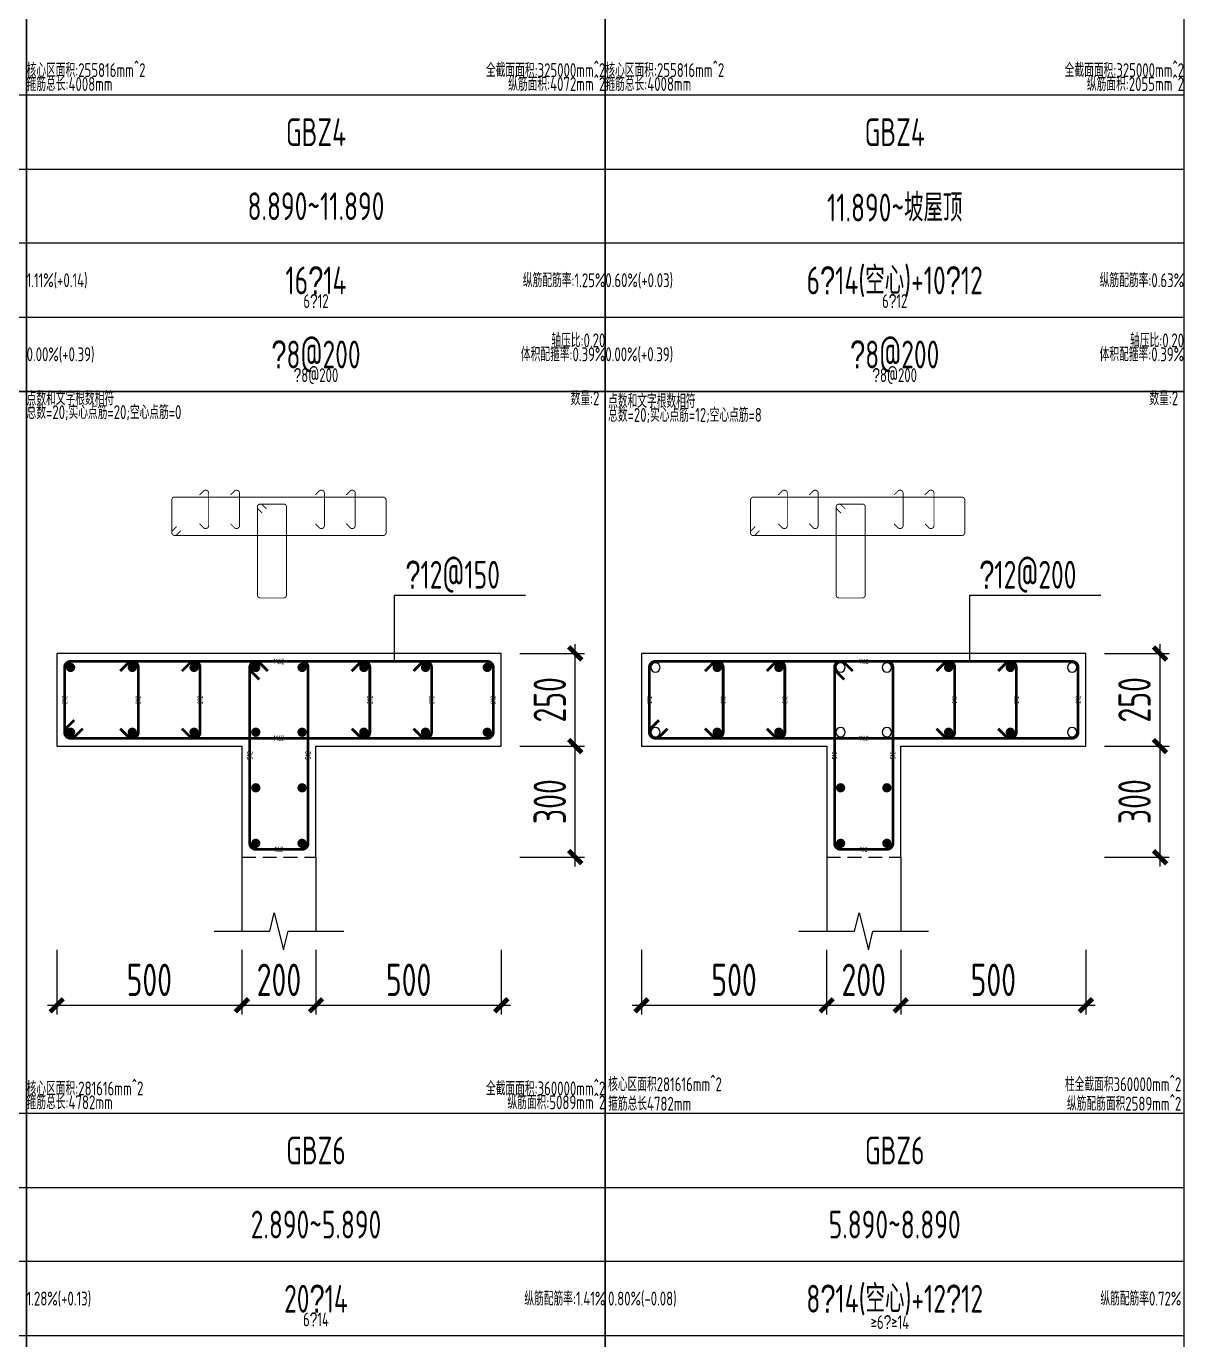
# Model space of a CAD drawing. Extents: x 154268 to 5133249, y -1832900 to 601179.
# Drawn here: x 578424 to 590924, y 555947 to 570135 of the extents above; entities that cross this region are included whole.
import ezdxf
from ezdxf.enums import TextEntityAlignment as Align

# ---------------------------------------------------------------- set-up
doc = ezdxf.new("R2010")
doc.units = 0
doc.header["$LTSCALE"] = 1000
doc.linetypes.add('DASHED', pattern=[0.75, 0.5, -0.25])
for name, color, linetype in [('TAB', 7, 'Continuous'), ('TAB_TEXT', 7, 'Continuous'), ('THIN', 7, 'Continuous'), ('WALL_DE', 7, 'Continuous'), ('WCOL_DE', 7, 'Continuous'), ('WCOL_DE_DIM', 3, 'Continuous'), ('WCOL_DE_REIND', 1, 'Continuous'), ('WCOL_DE_REINL', 1, 'Continuous'), ('墙单独标注', 1, 'Continuous')]:
    doc.layers.add(name, color=color, linetype=linetype)
for name, color, linetype, plot in [('墙柱归并数量', 8, 'Continuous', False), ('墙柱箍筋长度', 3, 'Continuous', False), ('墙柱配筋校核数据', 34, 'Continuous', False)]:
    doc.layers.add(name, color=color, linetype=linetype, plot=plot)
doc.styles.add('TSSD_Dimension', font='tssdeng.shx', dxfattribs={"width": 0.7, "bigfont": 'Hztxt.shx'})
doc.styles.add('TSSD_Label', font='tssdeng.shx', dxfattribs={"width": 0.7, "bigfont": 'hztxt.shx'})
doc.styles.add('tssd_rein', font='tssdeng.shx', dxfattribs={"width": 0.7, "bigfont": 'hztxt.shx'})
doc.dimstyles.new('TSSD_25_100_WCOLU_DIM', dxfattribs={"dimtxt": 350, "dimasz": 100, "dimexe": 100, "dimexo": 200, "dimgap": 100, "dimtad": 1, "dimdec": 0, "dimlfac": 0.25, "dimzin": 0, "dimdsep": 46, "dimtxsty": 'TSSD_Dimension', "dimblk": 'ARCHTICK', "dimcen": 0, "dimdle": 100, "dimclrt": 7, "dimadec": 0, "dimazin": 0, "dimtfac": 1, "dimtdec": 0, "dimtix": 1, "dimtmove": 2, "dimatfit": 3, "dimfxl": 1, "dimtolj": 1, "dimtzin": 0, "dimarcsym": 0})

# ---------------------------------------------------------------- blocks, each defined once
blk = doc.blocks.new('_ArchTick')
at = {"color": 0, "linetype": 'ByBlock', "const_width": 0.5}
blk.add_lwpolyline([(-0.71, -0.71), (0.71, 0.71)], dxfattribs=at)
blk = doc.blocks.new('*D5172')
at = {"layer": 'Defpoints', "color": 0, "transparency": 16777216}
for p in [(583553, 562359), (584353, 562359), (583553, 561159)]:
    blk.add_point(p, dxfattribs=at)
at = {"layer": 'WCOL_DE_DIM', "color": 0, "lineweight": -2, "transparency": 16777216}
for p, q in [((584353, 561059), (584353, 562459)), ((583753, 562359), (584453, 562359)), ((583753, 561159), (584453, 561159))]:
    blk.add_line(p, q, dxfattribs=at)
at = {"layer": 'WCOL_DE_DIM', "color": 0, "lineweight": -2, "transparency": 16777216, "xscale": 100, "yscale": 100, "zscale": 100}
for p, rotation in [((584353, 562359), 90), ((584353, 561159), 270)]:
    blk.add_blockref('_ArchTick', p, dxfattribs=dict(at, rotation=rotation))
at = {"layer": 'WCOL_DE_DIM', "color": 7, "transparency": 16777216, "insert": (584078, 561759), "char_height": 350, "attachment_point": 5, "rotation": 90, "style": 'TSSD_Dimension'}
blk.add_mtext('\\A1;300', dxfattribs=at)
blk = doc.blocks.new('*D5173')
at = {"layer": 'Defpoints', "color": 0, "transparency": 16777216}
for p in [(583553, 563359), (584353, 563359), (583553, 562359)]:
    blk.add_point(p, dxfattribs=at)
at = {"layer": 'WCOL_DE_DIM', "color": 0, "lineweight": -2, "transparency": 16777216}
for p, q in [((584353, 562259), (584353, 563459)), ((583753, 563359), (584453, 563359)), ((583753, 562359), (584453, 562359))]:
    blk.add_line(p, q, dxfattribs=at)
at = {"layer": 'WCOL_DE_DIM', "color": 0, "lineweight": -2, "transparency": 16777216, "xscale": 100, "yscale": 100, "zscale": 100}
for p, rotation in [((584353, 563359), 90), ((584353, 562359), 270)]:
    blk.add_blockref('_ArchTick', p, dxfattribs=dict(at, rotation=rotation))
at = {"layer": 'WCOL_DE_DIM', "color": 7, "transparency": 16777216, "insert": (584078, 562859), "char_height": 350, "attachment_point": 5, "rotation": 90, "style": 'TSSD_Dimension'}
blk.add_mtext('\\A1;250', dxfattribs=at)
blk = doc.blocks.new('*D5174')
at = {"layer": 'Defpoints', "color": 0, "transparency": 16777216}
for p in [(578753, 560359), (580753, 560359), (580753, 559559)]:
    blk.add_point(p, dxfattribs=at)
at = {"layer": 'WCOL_DE_DIM', "color": 0, "lineweight": -2, "transparency": 16777216}
for p, q in [((578753, 560159), (578753, 559459)), ((580753, 560159), (580753, 559459)), ((578653, 559559), (580853, 559559))]:
    blk.add_line(p, q, dxfattribs=at)
at = {"layer": 'WCOL_DE_DIM', "color": 0, "lineweight": -2, "transparency": 16777216, "xscale": 100, "yscale": 100, "zscale": 100, "rotation": 180}
blk.add_blockref('_ArchTick', (578753, 559559), dxfattribs=at)
at = {"layer": 'WCOL_DE_DIM', "color": 0, "lineweight": -2, "transparency": 16777216, "xscale": 100, "yscale": 100, "zscale": 100}
blk.add_blockref('_ArchTick', (580753, 559559), dxfattribs=at)
at = {"layer": 'WCOL_DE_DIM', "color": 7, "transparency": 16777216, "insert": (579753, 559834), "char_height": 350, "attachment_point": 5, "style": 'TSSD_Dimension'}
blk.add_mtext('\\A1;500', dxfattribs=at)
blk = doc.blocks.new('*D5175')
at = {"layer": 'Defpoints', "color": 0, "transparency": 16777216}
for p in [(580753, 560359), (581553, 560359), (581553, 559559)]:
    blk.add_point(p, dxfattribs=at)
at = {"layer": 'WCOL_DE_DIM', "color": 0, "lineweight": -2, "transparency": 16777216}
for p, q in [((580753, 560159), (580753, 559459)), ((581553, 560159), (581553, 559459)), ((580653, 559559), (581653, 559559))]:
    blk.add_line(p, q, dxfattribs=at)
at = {"layer": 'WCOL_DE_DIM', "color": 0, "lineweight": -2, "transparency": 16777216, "xscale": 100, "yscale": 100, "zscale": 100, "rotation": 180}
blk.add_blockref('_ArchTick', (580753, 559559), dxfattribs=at)
at = {"layer": 'WCOL_DE_DIM', "color": 0, "lineweight": -2, "transparency": 16777216, "xscale": 100, "yscale": 100, "zscale": 100}
blk.add_blockref('_ArchTick', (581553, 559559), dxfattribs=at)
at = {"layer": 'WCOL_DE_DIM', "color": 7, "transparency": 16777216, "insert": (581153, 559834), "char_height": 350, "attachment_point": 5, "style": 'TSSD_Dimension'}
blk.add_mtext('\\A1;200', dxfattribs=at)
blk = doc.blocks.new('*D5176')
at = {"layer": 'Defpoints', "color": 0, "transparency": 16777216}
for p in [(581553, 560359), (583553, 560359), (583553, 559559)]:
    blk.add_point(p, dxfattribs=at)
at = {"layer": 'WCOL_DE_DIM', "color": 0, "lineweight": -2, "transparency": 16777216}
for p, q in [((581553, 560159), (581553, 559459)), ((583553, 560159), (583553, 559459)), ((581453, 559559), (583653, 559559))]:
    blk.add_line(p, q, dxfattribs=at)
at = {"layer": 'WCOL_DE_DIM', "color": 0, "lineweight": -2, "transparency": 16777216, "xscale": 100, "yscale": 100, "zscale": 100, "rotation": 180}
blk.add_blockref('_ArchTick', (581553, 559559), dxfattribs=at)
at = {"layer": 'WCOL_DE_DIM', "color": 0, "lineweight": -2, "transparency": 16777216, "xscale": 100, "yscale": 100, "zscale": 100}
blk.add_blockref('_ArchTick', (583553, 559559), dxfattribs=at)
at = {"layer": 'WCOL_DE_DIM', "color": 7, "transparency": 16777216, "insert": (582553, 559834), "char_height": 350, "attachment_point": 5, "style": 'TSSD_Dimension'}
blk.add_mtext('\\A1;500', dxfattribs=at)
blk = doc.blocks.new('*D5177')
at = {"layer": 'Defpoints', "color": 0, "transparency": 16777216}
for p in [(589868, 562359), (590668, 562359), (589868, 561159)]:
    blk.add_point(p, dxfattribs=at)
at = {"layer": 'WCOL_DE_DIM', "color": 0, "lineweight": -2, "transparency": 16777216}
for p, q in [((590668, 561059), (590668, 562459)), ((590068, 562359), (590768, 562359)), ((590068, 561159), (590768, 561159))]:
    blk.add_line(p, q, dxfattribs=at)
at = {"layer": 'WCOL_DE_DIM', "color": 0, "lineweight": -2, "transparency": 16777216, "xscale": 100, "yscale": 100, "zscale": 100}
for p, rotation in [((590668, 562359), 90), ((590668, 561159), 270)]:
    blk.add_blockref('_ArchTick', p, dxfattribs=dict(at, rotation=rotation))
at = {"layer": 'WCOL_DE_DIM', "color": 7, "transparency": 16777216, "insert": (590393, 561759), "char_height": 350, "attachment_point": 5, "rotation": 90, "style": 'TSSD_Dimension'}
blk.add_mtext('\\A1;300', dxfattribs=at)
blk = doc.blocks.new('*D5178')
at = {"layer": 'Defpoints', "color": 0, "transparency": 16777216}
for p in [(589868, 563359), (590668, 563359), (589868, 562359)]:
    blk.add_point(p, dxfattribs=at)
at = {"layer": 'WCOL_DE_DIM', "color": 0, "lineweight": -2, "transparency": 16777216}
for p, q in [((590668, 562259), (590668, 563459)), ((590068, 563359), (590768, 563359)), ((590068, 562359), (590768, 562359))]:
    blk.add_line(p, q, dxfattribs=at)
at = {"layer": 'WCOL_DE_DIM', "color": 0, "lineweight": -2, "transparency": 16777216, "xscale": 100, "yscale": 100, "zscale": 100}
for p, rotation in [((590668, 563359), 90), ((590668, 562359), 270)]:
    blk.add_blockref('_ArchTick', p, dxfattribs=dict(at, rotation=rotation))
at = {"layer": 'WCOL_DE_DIM', "color": 7, "transparency": 16777216, "insert": (590393, 562859), "char_height": 350, "attachment_point": 5, "rotation": 90, "style": 'TSSD_Dimension'}
blk.add_mtext('\\A1;250', dxfattribs=at)
blk = doc.blocks.new('*D5179')
at = {"layer": 'Defpoints', "color": 0, "transparency": 16777216}
for p in [(585068, 560359), (587068, 560359), (587068, 559559)]:
    blk.add_point(p, dxfattribs=at)
at = {"layer": 'WCOL_DE_DIM', "color": 0, "lineweight": -2, "transparency": 16777216}
for p, q in [((585068, 560159), (585068, 559459)), ((587068, 560159), (587068, 559459)), ((584968, 559559), (587168, 559559))]:
    blk.add_line(p, q, dxfattribs=at)
at = {"layer": 'WCOL_DE_DIM', "color": 0, "lineweight": -2, "transparency": 16777216, "xscale": 100, "yscale": 100, "zscale": 100, "rotation": 180}
blk.add_blockref('_ArchTick', (585068, 559559), dxfattribs=at)
at = {"layer": 'WCOL_DE_DIM', "color": 0, "lineweight": -2, "transparency": 16777216, "xscale": 100, "yscale": 100, "zscale": 100}
blk.add_blockref('_ArchTick', (587068, 559559), dxfattribs=at)
at = {"layer": 'WCOL_DE_DIM', "color": 7, "transparency": 16777216, "insert": (586068, 559834), "char_height": 350, "attachment_point": 5, "style": 'TSSD_Dimension'}
blk.add_mtext('\\A1;500', dxfattribs=at)
blk = doc.blocks.new('*D5180')
at = {"layer": 'Defpoints', "color": 0, "transparency": 16777216}
for p in [(587068, 560359), (587868, 560359), (587868, 559559)]:
    blk.add_point(p, dxfattribs=at)
at = {"layer": 'WCOL_DE_DIM', "color": 0, "lineweight": -2, "transparency": 16777216}
for p, q in [((587068, 560159), (587068, 559459)), ((587868, 560159), (587868, 559459)), ((586968, 559559), (587968, 559559))]:
    blk.add_line(p, q, dxfattribs=at)
at = {"layer": 'WCOL_DE_DIM', "color": 0, "lineweight": -2, "transparency": 16777216, "xscale": 100, "yscale": 100, "zscale": 100, "rotation": 180}
blk.add_blockref('_ArchTick', (587068, 559559), dxfattribs=at)
at = {"layer": 'WCOL_DE_DIM', "color": 0, "lineweight": -2, "transparency": 16777216, "xscale": 100, "yscale": 100, "zscale": 100}
blk.add_blockref('_ArchTick', (587868, 559559), dxfattribs=at)
at = {"layer": 'WCOL_DE_DIM', "color": 7, "transparency": 16777216, "insert": (587468, 559834), "char_height": 350, "attachment_point": 5, "style": 'TSSD_Dimension'}
blk.add_mtext('\\A1;200', dxfattribs=at)
blk = doc.blocks.new('*D5181')
at = {"layer": 'Defpoints', "color": 0, "transparency": 16777216}
for p in [(587868, 560359), (589868, 560359), (589868, 559559)]:
    blk.add_point(p, dxfattribs=at)
at = {"layer": 'WCOL_DE_DIM', "color": 0, "lineweight": -2, "transparency": 16777216}
for p, q in [((587868, 560159), (587868, 559459)), ((589868, 560159), (589868, 559459)), ((587768, 559559), (589968, 559559))]:
    blk.add_line(p, q, dxfattribs=at)
at = {"layer": 'WCOL_DE_DIM', "color": 0, "lineweight": -2, "transparency": 16777216, "xscale": 100, "yscale": 100, "zscale": 100, "rotation": 180}
blk.add_blockref('_ArchTick', (587868, 559559), dxfattribs=at)
at = {"layer": 'WCOL_DE_DIM', "color": 0, "lineweight": -2, "transparency": 16777216, "xscale": 100, "yscale": 100, "zscale": 100}
blk.add_blockref('_ArchTick', (589868, 559559), dxfattribs=at)
at = {"layer": 'WCOL_DE_DIM', "color": 7, "transparency": 16777216, "insert": (588868, 559834), "char_height": 350, "attachment_point": 5, "style": 'TSSD_Dimension'}
blk.add_mtext('\\A1;500', dxfattribs=at)

msp = doc.modelspace()

# ---------------------------------------------------------------- linework, layer by layer
at = {"layer": 'TAB'}
for points in [[(572177.7, 566191.3), (578427.7, 566191.3), (578427.7, 577191.3), (572177.7, 577191.3), (572177.7, 566191.3), (572177.7, 566991.3), (578427.7, 566991.3), (578427.7, 567791.3), (572177.7, 567791.3), (572177.7, 568591.3), (578427.7, 568591.3), (578427.7, 569391.3), (572177.7, 569391.3)], [(578427.7, 566191.3), (584677.7, 566191.3), (584677.7, 577191.3), (578427.7, 577191.3), (578427.7, 566191.3), (578427.7, 566991.3), (584677.7, 566991.3), (584677.7, 567791.3), (578427.7, 567791.3), (578427.7, 568591.3), (584677.7, 568591.3), (584677.7, 569391.3), (578427.7, 569391.3)], [(584677.7, 566191.3), (590927.7, 566191.3), (590927.7, 577191.3), (584677.7, 577191.3), (584677.7, 566191.3), (584677.7, 566991.3), (590927.7, 566991.3), (590927.7, 567791.3), (584677.7, 567791.3), (584677.7, 568591.3), (590927.7, 568591.3), (590927.7, 569391.3), (584677.7, 569391.3)], [(572177.7, 555191.3), (578427.7, 555191.3), (578427.7, 566191.3), (572177.7, 566191.3), (572177.7, 555191.3), (572177.7, 555991.3), (578427.7, 555991.3), (578427.7, 556791.3), (572177.7, 556791.3), (572177.7, 557591.3), (578427.7, 557591.3), (578427.7, 558391.3), (572177.7, 558391.3)], [(578427.7, 555191.3), (584677.7, 555191.3), (584677.7, 566191.3), (578427.7, 566191.3), (578427.7, 555191.3), (578427.7, 555991.3), (584677.7, 555991.3), (584677.7, 556791.3), (578427.7, 556791.3), (578427.7, 557591.3), (584677.7, 557591.3), (584677.7, 558391.3), (578427.7, 558391.3)], [(584677.7, 555191.3), (590927.7, 555191.3), (590927.7, 566191.3), (584677.7, 566191.3), (584677.7, 555191.3), (584677.7, 555991.3), (590927.7, 555991.3), (590927.7, 556791.3), (584677.7, 556791.3), (584677.7, 557591.3), (590927.7, 557591.3), (590927.7, 558391.3), (584677.7, 558391.3)]]:
    msp.add_lwpolyline(points, dxfattribs=at)
at = {"layer": 'THIN'}
for points in [[(580452.7, 560358.8), (581052.7, 560358.8), (581102.7, 560558.8), (581202.7, 560158.8), (581252.7, 560358.8), (581852.7, 560358.8)], [(586768.4, 560358.8), (587368.4, 560358.8), (587418.4, 560558.8), (587518.4, 560158.8), (587568.4, 560358.8), (588168.4, 560358.8)]]:
    msp.add_lwpolyline(points, dxfattribs=at)
at = {"layer": 'WALL_DE'}
for p, q in [((583552.7, 563358.8), (578752.7, 563358.8)), ((578752.7, 563358.8), (578752.7, 562358.8)), ((583552.7, 562358.8), (583552.7, 563358.8)), ((589868.4, 563358.8), (585068.4, 563358.8)), ((585068.4, 563358.8), (585068.4, 562358.8)), ((589868.4, 562358.8), (589868.4, 563358.8)), ((578752.7, 562358.8), (580752.7, 562358.8)), ((580752.7, 562358.8), (580752.7, 561158.8)), ((581552.7, 561158.8), (581552.7, 562358.8)), ((581552.7, 562358.8), (583552.7, 562358.8)), ((585068.4, 562358.8), (587068.4, 562358.8)), ((587068.4, 562358.8), (587068.4, 561158.8)), ((587868.4, 561158.8), (587868.4, 562358.8)), ((587868.4, 562358.8), (589868.4, 562358.8)), ((580752.7, 561158.8), (580752.7, 560358.8)), ((581552.7, 561158.8), (581552.7, 560358.8)), ((587068.4, 561158.8), (587068.4, 560358.8)), ((587868.4, 561158.8), (587868.4, 560358.8))]:
    msp.add_line(p, q, dxfattribs=at)
at = {"layer": 'WCOL_DE', "linetype": 'DASHED', "ltscale": 0.3}
for points in [[(578752.7, 562358.8), (580752.7, 562358.8), (580752.7, 561158.8), (581552.7, 561158.8), (581552.7, 562358.8), (583552.7, 562358.8), (583552.7, 563358.8), (578752.7, 563358.8)], [(585068.4, 562358.8), (587068.4, 562358.8), (587068.4, 561158.8), (587868.4, 561158.8), (587868.4, 562358.8), (589868.4, 562358.8), (589868.4, 563358.8), (585068.4, 563358.8)]]:
    msp.add_lwpolyline(points, close=True, dxfattribs=at)
at = {"layer": 'WCOL_DE_REIND', "const_width": 50}
for points in [[(578902.7, 563183.8, 1), (578902.7, 563233.8, 1), (578902.7, 563183.8, 1)], [(579569.4, 563183.8, 1), (579569.4, 563233.8, 1), (579569.4, 563183.8, 1)], [(580236, 563183.8, 1), (580236, 563233.8, 1), (580236, 563183.8, 1)], [(580902.7, 563183.8, 1), (580902.7, 563233.8, 1), (580902.7, 563183.8, 1)], [(581402.7, 563183.8, 1), (581402.7, 563233.8, 1), (581402.7, 563183.8, 1)], [(582069.4, 563183.8, 1), (582069.4, 563233.8, 1), (582069.4, 563183.8, 1)], [(582736, 563183.8, 1), (582736, 563233.8, 1), (582736, 563183.8, 1)], [(583402.7, 563183.8, 1), (583402.7, 563233.8, 1), (583402.7, 563183.8, 1)], [(585885.1, 563183.8, 1), (585885.1, 563233.8, 1), (585885.1, 563183.8, 1)], [(586551.8, 563183.8, 1), (586551.8, 563233.8, 1), (586551.8, 563183.8, 1)], [(588385.1, 563183.8, 1), (588385.1, 563233.8, 1), (588385.1, 563183.8, 1)], [(589051.8, 563183.8, 1), (589051.8, 563233.8, 1), (589051.8, 563183.8, 1)], [(578902.7, 562483.8, 1), (578902.7, 562533.8, 1), (578902.7, 562483.8, 1)], [(579569.4, 562483.8, 1), (579569.4, 562533.8, 1), (579569.4, 562483.8, 1)], [(580236, 562483.8, 1), (580236, 562533.8, 1), (580236, 562483.8, 1)], [(580902.7, 562483.8, 1), (580902.7, 562533.8, 1), (580902.7, 562483.8, 1)], [(581402.7, 562483.8, 1), (581402.7, 562533.8, 1), (581402.7, 562483.8, 1)], [(582069.4, 562483.8, 1), (582069.4, 562533.8, 1), (582069.4, 562483.8, 1)], [(582736, 562483.8, 1), (582736, 562533.8, 1), (582736, 562483.8, 1)], [(583402.7, 562483.8, 1), (583402.7, 562533.8, 1), (583402.7, 562483.8, 1)], [(585885.1, 562483.8, 1), (585885.1, 562533.8, 1), (585885.1, 562483.8, 1)], [(586551.8, 562483.8, 1), (586551.8, 562533.8, 1), (586551.8, 562483.8, 1)], [(588385.1, 562483.8, 1), (588385.1, 562533.8, 1), (588385.1, 562483.8, 1)], [(589051.8, 562483.8, 1), (589051.8, 562533.8, 1), (589051.8, 562483.8, 1)], [(580902.7, 561883.8, 1), (580902.7, 561933.8, 1), (580902.7, 561883.8, 1)], [(581402.7, 561883.8, 1), (581402.7, 561933.8, 1), (581402.7, 561883.8, 1)], [(587218.4, 561883.8, 1), (587218.4, 561933.8, 1), (587218.4, 561883.8, 1)], [(587718.4, 561883.8, 1), (587718.4, 561933.8, 1), (587718.4, 561883.8, 1)], [(580902.7, 561283.8, 1), (580902.7, 561333.8, 1), (580902.7, 561283.8, 1)], [(581402.7, 561283.8, 1), (581402.7, 561333.8, 1), (581402.7, 561283.8, 1)], [(587218.4, 561283.8, 1), (587218.4, 561333.8, 1), (587218.4, 561283.8, 1)], [(587718.4, 561283.8, 1), (587718.4, 561333.8, 1), (587718.4, 561283.8, 1)]]:
    msp.add_lwpolyline(points, format="xyb", dxfattribs=at)
at = {"layer": 'WCOL_DE_REIND'}
for points in [[(585218.4, 563158.8, 1), (585218.4, 563258.8, 1), (585218.4, 563158.8, 1)], [(587218.4, 563158.8, 1), (587218.4, 563258.8, 1), (587218.4, 563158.8, 1)], [(587718.4, 563158.8, 1), (587718.4, 563258.8, 1), (587718.4, 563158.8, 1)], [(589718.4, 563158.8, 1), (589718.4, 563258.8, 1), (589718.4, 563158.8, 1)], [(585218.4, 562458.8, 1), (585218.4, 562558.8, 1), (585218.4, 562458.8, 1)], [(587218.4, 562458.8, 1), (587218.4, 562558.8, 1), (587218.4, 562458.8, 1)], [(587718.4, 562458.8, 1), (587718.4, 562558.8, 1), (587718.4, 562458.8, 1)], [(589718.4, 562458.8, 1), (589718.4, 562558.8, 1), (589718.4, 562458.8, 1)]]:
    msp.add_lwpolyline(points, format="xyb", dxfattribs=at)
at = {"layer": 'WCOL_DE_REINL'}
for points, const_width in [([(580295.6, 564760.8), (580338.1, 564718.3, 0.6681786), (580393.5, 564741.3), (580393.5, 565091.3, 0.6681786), (580338.1, 565114.3), (580295.6, 565071.9)], 10), ([(580629, 564760.8), (580671.4, 564718.3, 0.6681786), (580726.9, 564741.3), (580726.9, 565091.3, 0.6681786), (580671.4, 565114.3), (580629, 565071.9)], 10), ([(581545.6, 564760.8), (581588.1, 564718.3, 0.6681786), (581643.5, 564741.3), (581643.5, 565091.3, 0.6681786), (581588.1, 565114.3), (581545.6, 565071.9)], 10), ([(581879, 564760.8), (581921.4, 564718.3, 0.6681786), (581976.9, 564741.3), (581976.9, 565091.3, 0.6681786), (581921.4, 565114.3), (581879, 565071.9)], 10), ([(586545.6, 564760.8), (586588.1, 564718.3, 0.6681786), (586643.5, 564741.3), (586643.5, 565091.3, 0.6681786), (586588.1, 565114.3), (586545.6, 565071.9)], 10), ([(586879, 564760.8), (586921.4, 564718.3, 0.6681786), (586976.9, 564741.3), (586976.9, 565091.3, 0.6681786), (586921.4, 565114.3), (586879, 565071.9)], 10), ([(587795.6, 564760.8), (587838.1, 564718.3, 0.6681786), (587893.5, 564741.3), (587893.5, 565091.3, 0.6681786), (587838.1, 565114.3), (587795.6, 565071.9)], 10), ([(588129, 564760.8), (588171.4, 564718.3, 0.6681786), (588226.9, 564741.3), (588226.9, 565091.3, 0.6681786), (588171.4, 565114.3), (588129, 565071.9)], 10), ([(580093.1, 564685.8), (580050.7, 564643.3, -0.6681786), (579995.2, 564666.3), (579995.2, 565016.3, -0.4142136), (580027.7, 565048.8), (582277.7, 565048.8, -0.4142136), (582310.2, 565016.3), (582310.2, 564666.3, -0.4142136), (582277.7, 564633.8), (580027.7, 564633.8, -0.6681786), (580004.7, 564689.3), (580047.1, 564731.7)], 10), ([(580972.1, 564875.9), (580929.7, 564918.3, -0.6681786), (580952.7, 564973.8), (581202.7, 564973.8, -0.4142136), (581235.2, 564941.3), (581235.2, 563991.3, -0.4142136), (581202.7, 563958.8), (580952.7, 563958.8, -0.4142136), (580920.2, 563991.3), (580920.2, 564941.3, -0.6681786), (580975.7, 564964.3), (581018.1, 564921.9)], 10), ([(586343.1, 564685.8), (586300.7, 564643.3, -0.6681786), (586245.2, 564666.3), (586245.2, 565016.3, -0.4142136), (586277.7, 565048.8), (588527.7, 565048.8, -0.4142136), (588560.2, 565016.3), (588560.2, 564666.3, -0.4142136), (588527.7, 564633.8), (586277.7, 564633.8, -0.6681786), (586254.7, 564689.3), (586297.1, 564731.7)], 10), ([(587222.1, 564875.9), (587179.7, 564918.3, -0.6681786), (587202.7, 564973.8), (587452.7, 564973.8, -0.4142136), (587485.2, 564941.3), (587485.2, 563991.3, -0.4142136), (587452.7, 563958.8), (587202.7, 563958.8, -0.4142136), (587170.2, 563991.3), (587170.2, 564941.3, -0.6681786), (587225.7, 564964.3), (587268.1, 564921.9)], 10), ([(579033.5, 562547.7), (578948.7, 562462.9, -0.6681786), (578837.7, 562508.8), (578837.7, 563208.8, -0.4142136), (578902.7, 563273.8), (583402.7, 563273.8, -0.4142136), (583467.7, 563208.8), (583467.7, 562508.8, -0.4142136), (583402.7, 562443.8), (578902.7, 562443.8, -0.6681786), (578856.7, 562554.8), (578941.6, 562639.6)], 30), ([(580941.6, 563078), (580856.7, 563162.9, -0.6681786), (580902.7, 563273.8), (581402.7, 563273.8, -0.4142136), (581467.7, 563208.8), (581467.7, 561308.8, -0.4142136), (581402.7, 561243.8), (580902.7, 561243.8, -0.4142136), (580837.7, 561308.8), (580837.7, 563208.8, -0.6681786), (580948.7, 563254.8), (581033.5, 563169.9)], 30), ([(585349.3, 562547.7), (585264.4, 562462.9, -0.6681786), (585153.4, 562508.8), (585153.4, 563208.8, -0.4142136), (585218.4, 563273.8), (589718.4, 563273.8, -0.4142136), (589783.4, 563208.8), (589783.4, 562508.8, -0.4142136), (589718.4, 562443.8), (585218.4, 562443.8, -0.6681786), (585172.5, 562554.8), (585257.3, 562639.6)], 30), ([(587257.3, 563078), (587172.5, 563162.9, -0.6681786), (587218.4, 563273.8), (587718.4, 563273.8, -0.4142136), (587783.4, 563208.8), (587783.4, 561308.8, -0.4142136), (587718.4, 561243.8), (587218.4, 561243.8, -0.4142136), (587153.4, 561308.8), (587153.4, 563208.8, -0.6681786), (587264.4, 563254.8), (587349.3, 563169.9)], 30)]:
    msp.add_lwpolyline(points, format="xyb", dxfattribs=dict(at, const_width=const_width))
at = {"layer": 'WCOL_DE_REINL', "color": 6, "const_width": 30}
for points in [[(579438.6, 562547.7), (579523.4, 562462.9, 0.6681786), (579634.4, 562508.8), (579634.4, 563208.8, 0.6681786), (579523.4, 563254.8), (579438.6, 563169.9)], [(580105.2, 562547.7), (580190.1, 562462.9, 0.6681786), (580301, 562508.8), (580301, 563208.8, 0.6681786), (580190.1, 563254.8), (580105.2, 563169.9)], [(581938.6, 562547.7), (582023.4, 562462.9, 0.6681786), (582134.4, 562508.8), (582134.4, 563208.8, 0.6681786), (582023.4, 563254.8), (581938.6, 563169.9)], [(582605.2, 562547.7), (582690.1, 562462.9, 0.6681786), (582801, 562508.8), (582801, 563208.8, 0.6681786), (582690.1, 563254.8), (582605.2, 563169.9)], [(585754.3, 562547.7), (585839.2, 562462.9, 0.6681786), (585950.1, 562508.8), (585950.1, 563208.8, 0.6681786), (585839.2, 563254.8), (585754.3, 563169.9)], [(586421, 562547.7), (586505.8, 562462.9, 0.6681786), (586616.8, 562508.8), (586616.8, 563208.8, 0.6681786), (586505.8, 563254.8), (586421, 563169.9)], [(588254.3, 562547.7), (588339.2, 562462.9, 0.6681786), (588450.1, 562508.8), (588450.1, 563208.8, 0.6681786), (588339.2, 563254.8), (588254.3, 563169.9)], [(588921, 562547.7), (589005.8, 562462.9, 0.6681786), (589116.8, 562508.8), (589116.8, 563208.8, 0.6681786), (589005.8, 563254.8), (588921, 563169.9)]]:
    msp.add_lwpolyline(points, format="xyb", dxfattribs=at)
at = {"layer": '墙单独标注'}
for p, q in [((582398.8, 563987.3), (582398.8, 563273.8)), ((588610.7, 563987.3), (588610.7, 563273.8))]:
    msp.add_line(p, q, dxfattribs=at)
for points in [[(583816.8, 563987.3), (582398.8, 563987.3)], [(590028.8, 563987.3), (588610.7, 563987.3)]]:
    msp.add_lwpolyline(points, dxfattribs=at)

# ---------------------------------------------------------------- texts
at = {"layer": 'TAB_TEXT', "style": 'TSSD_Label', "width": 0.7}
for s, p in [('GBZ4', (581552.7, 568991.3)), ('GBZ4', (587802.7, 568991.3)), ('8.890~11.890', (581552.7, 568191.3)), ('11.890~坡屋顶', (587802.7, 568191.3)), ('16\ue53214', (581552.7, 567391.3)), ('6\ue53214(空心)+10\ue53212', (587802.7, 567391.3)), ('\ue5328@200', (581552.7, 566591.3)), ('\ue5328@200', (587802.7, 566591.3)), ('GBZ6', (581552.7, 557991.3)), ('GBZ6', (587802.7, 557991.3)), ('2.890~5.890', (581552.7, 557191.3)), ('5.890~8.890', (587802.7, 557191.3)), ('20\ue53214', (581552.7, 556391.3)), ('8\ue53214(空心)+12\ue53212', (587802.7, 556391.3))]:
    msp.add_text(s, height=300, dxfattribs=at).set_placement(p, align=Align.MIDDLE)
at = {"layer": '墙单独标注', "style": 'TSSD_Label', "width": 0.7}
for s, p in [('\ue53212@150', (583028.8, 564212.2)), ('\ue53212@200', (589240.7, 564212.2))]:
    msp.add_text(s, height=300, dxfattribs=at).set_placement(p, align=Align.MIDDLE)
at = {"layer": '墙柱归并数量', "style": 'TSSD_Label', "width": 0.7}
for p in [(584677.7, 566191.3), (590927.7, 566191.3)]:
    msp.add_text('数量:2 ', height=150, dxfattribs=at).set_placement(p, align=Align.TOP_RIGHT)
at = {"layer": '墙柱箍筋长度', "width": 0.7}
for s, height, style, p in [('1162', 60, 'TSSD_Label', (581152.7, 563273.8)), ('1162', 54, 'tssd_rein', (587468.4, 563273.8)), ('1162', 60, 'TSSD_Label', (581152.7, 562443.8)), ('1162', 54, 'tssd_rein', (587468.4, 562443.8)), ('162', 60, 'TSSD_Label', (581152.7, 561243.8)), ('162', 54, 'tssd_rein', (587468.4, 561243.8))]:
    msp.add_text(s, height=height, dxfattribs=dict(at, style=style)).set_placement(p, align=Align.MIDDLE_CENTER)
for s, height, style, p in [('212', 60, 'TSSD_Label', (578837.7, 562858.8)), ('212', 60, 'TSSD_Label', (579634.4, 562858.8)), ('212', 60, 'TSSD_Label', (580301, 562858.8)), ('212', 60, 'TSSD_Label', (582134.4, 562858.8)), ('212', 60, 'TSSD_Label', (582801, 562858.8)), ('212', 60, 'TSSD_Label', (583467.7, 562858.8)), ('212', 54, 'tssd_rein', (585153.4, 562858.8)), ('212', 54, 'tssd_rein', (585950.1, 562858.8)), ('212', 54, 'tssd_rein', (586616.8, 562858.8)), ('212', 54, 'tssd_rein', (588450.1, 562858.8)), ('212', 54, 'tssd_rein', (589116.8, 562858.8)), ('212', 54, 'tssd_rein', (589783.4, 562858.8)), ('512', 60, 'TSSD_Label', (580837.7, 562258.8)), ('512', 60, 'TSSD_Label', (581467.7, 562258.8)), ('512', 54, 'tssd_rein', (587153.4, 562258.8)), ('512', 54, 'tssd_rein', (587783.4, 562258.8))]:
    msp.add_text(s, height=height, rotation=90, dxfattribs=dict(at, style=style)).set_placement(p, align=Align.MIDDLE_CENTER)
at = {"layer": '墙柱配筋校核数据', "style": 'TSSD_Label', "width": 0.7}
for s, p in [('核心区面积:255816mm^ 2', (578427.7, 569541.3)), ('核心区面积:255816mm^ 2', (584677.7, 569541.3)), ('箍筋总长:4008mm', (578427.7, 569391.3)), ('箍筋总长:4008mm', (584677.7, 569391.3)), ('核心区面积:281616mm^ 2', (578427.7, 558541.3)), ('箍筋总长:4782mm', (578427.7, 558391.3))]:
    msp.add_text(s, height=150, dxfattribs=at).set_placement(p, align=Align.BOTTOM_LEFT)
for s, p in [('全截面面积:325000mm^ 2', (584677.7, 569541.3)), ('全截面面积:325000mm^ 2', (590927.7, 569541.3)), ('纵筋面积:4072mm^ 2', (584677.7, 569391.3)), ('纵筋面积:2055mm^ 2', (590927.7, 569391.3)), ('全截面面积:360000mm^ 2', (584677.7, 558541.3)), ('纵筋面积:5089mm^ 2', (584677.7, 558391.3))]:
    msp.add_text(s, height=150, dxfattribs=at).set_placement(p, align=Align.BOTTOM_RIGHT)
at = {"layer": '墙柱配筋校核数据', "width": 0.7}
for s, style, p in [('1.11%(+0.14)', 'TSSD_Label', (578427.7, 567391.3)), ('0.60%(+0.03)', 'TSSD_Label', (584677.7, 567391.3)), ('0.00%(+0.39)', 'TSSD_Label', (578427.7, 566591.3)), ('0.00%(+0.39)', 'TSSD_Label', (584677.7, 566591.3)), ('点数和文字根数相符', 'tssd_rein', (584707.7, 566086.3)), ('总数=20;实心点筋=12;空心点筋=8', 'tssd_rein', (584707.7, 565936.3)), ('核心区面积281616mm^ 2', 'tssd_rein', (584707.7, 558706.3)), ('箍筋总长4782mm', 'tssd_rein', (584707.7, 558496.3)), ('1.28%(+0.13)', 'TSSD_Label', (578427.7, 556391.3))]:
    msp.add_text(s, height=150, dxfattribs=dict(at, style=style)).set_placement(p, align=Align.MIDDLE_LEFT)
for s, style, p in [('纵筋配筋率:1.25%', 'TSSD_Label', (584677.7, 567391.3)), ('纵筋配筋率:0.63%', 'TSSD_Label', (590927.7, 567391.3)), ('轴压比:0.20', 'TSSD_Label', (584677.7, 566741.3)), ('轴压比:0.20', 'TSSD_Label', (590927.7, 566741.3)), ('体积配箍率:0.39%', 'TSSD_Label', (584677.7, 566591.3)), ('体积配箍率:0.39%', 'TSSD_Label', (590927.7, 566591.3)), ('柱全截面积360000mm^ 2', 'tssd_rein', (590897.7, 558706.3)), ('纵筋配筋面积2589mm^ 2', 'tssd_rein', (590897.7, 558496.3)), ('纵筋配筋率:1.41%', 'TSSD_Label', (584677.7, 556391.3))]:
    msp.add_text(s, height=150, dxfattribs=dict(at, style=style)).set_placement(p, align=Align.MIDDLE_RIGHT)
at = {"layer": '墙柱配筋校核数据', "style": 'TSSD_Label', "width": 0.7}
for s, p in [('6\ue53212', (581552.7, 567166.3)), ('6\ue53212', (587802.7, 567166.3)), ('\ue5328@200', (581552.7, 566366.3)), ('\ue5328@200', (587802.7, 566366.3)), ('6\ue53214', (581552.7, 556166.3))]:
    msp.add_text(s, height=150, dxfattribs=at).set_placement(p, align=Align.MIDDLE_CENTER)
for s, p in [('点数和文字根数相符', (578427.7, 566191.3)), ('总数=20;实心点筋=20;空心点筋=0', (578427.7, 566041.3))]:
    msp.add_text(s, height=150, dxfattribs=at).set_placement(p, align=Align.TOP_LEFT)
at = {"layer": '墙柱配筋校核数据', "color": 1, "style": 'tssd_rein', "width": 0.7}
msp.add_text('0.80%(-0.08)', height=150, dxfattribs=at).set_placement((584707.7, 556391.3), align=Align.MIDDLE_LEFT)
msp.add_text('纵筋配筋率0.72%', height=150, dxfattribs=at).set_placement((590897.7, 556391.3), align=Align.MIDDLE_RIGHT)
at = {"layer": '墙柱配筋校核数据', "color": 34, "style": 'tssd_rein', "width": 0.7}
msp.add_text('≥6\ue532≥14', height=150, dxfattribs=at).set_placement((587543.1, 556061.3))

# ---------------------------------------------------------------- dimensions: what is measured, and where the dimension line sits
at = {"layer": 'WCOL_DE_DIM'}
for base, p1, p2, picture, middle in [((584352.7, 563358.8), (583552.7, 562358.8), (583552.7, 563358.8), '*D5173', (584077.7, 562858.8)), ((590668.4, 563358.8), (589868.4, 562358.8), (589868.4, 563358.8), '*D5178', (590393.4, 562858.8)), ((584352.7, 562358.8), (583552.7, 561158.8), (583552.7, 562358.8), '*D5172', (584077.7, 561758.8)), ((590668.4, 562358.8), (589868.4, 561158.8), (589868.4, 562358.8), '*D5177', (590393.4, 561758.8))]:
    dim = msp.add_linear_dim(base=base, p1=p1, p2=p2, angle=90, dimstyle='TSSD_25_100_WCOLU_DIM', dxfattribs=at)
    dim.commit()
    dim.dimension.update_dxf_attribs({"geometry": picture, "text_midpoint": middle})
for base, p1, p2, picture, middle in [((580752.7, 559558.8), (578752.7, 560358.8), (580752.7, 560358.8), '*D5174', (579752.7, 559833.8)), ((581552.7, 559558.8), (580752.7, 560358.8), (581552.7, 560358.8), '*D5175', (581152.7, 559833.8)), ((583552.7, 559558.8), (581552.7, 560358.8), (583552.7, 560358.8), '*D5176', (582552.7, 559833.8)), ((587068.4, 559558.8), (585068.4, 560358.8), (587068.4, 560358.8), '*D5179', (586068.4, 559833.8)), ((587868.4, 559558.8), (587068.4, 560358.8), (587868.4, 560358.8), '*D5180', (587468.4, 559833.8)), ((589868.4, 559558.8), (587868.4, 560358.8), (589868.4, 560358.8), '*D5181', (588868.4, 559833.8))]:
    dim = msp.add_linear_dim(base=base, p1=p1, p2=p2, dimstyle='TSSD_25_100_WCOLU_DIM', dxfattribs=at)
    dim.commit()
    dim.dimension.update_dxf_attribs({"geometry": picture, "text_midpoint": middle})

doc.saveas('drawing.dxf')
